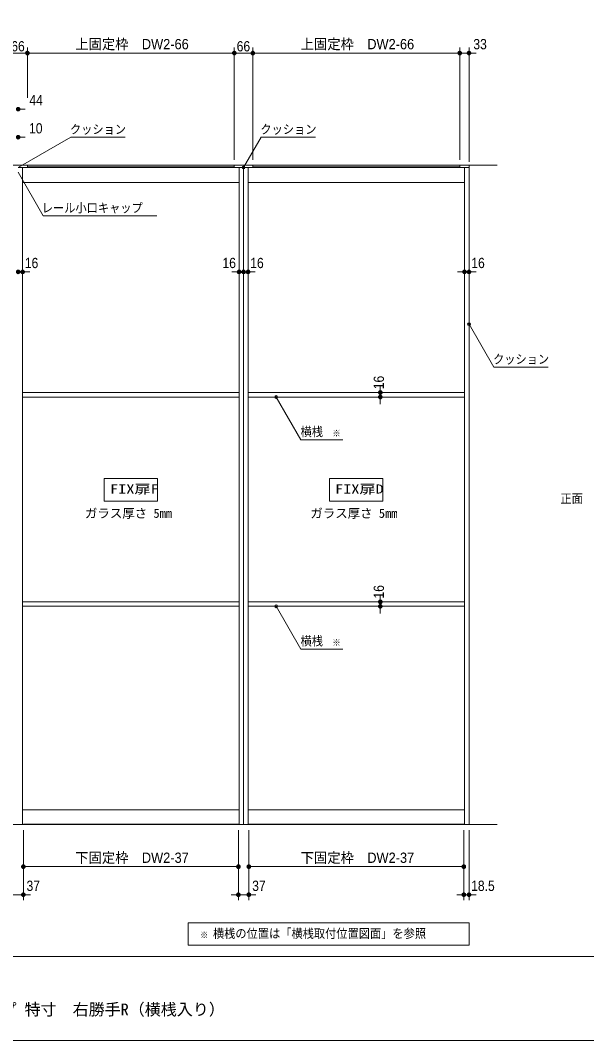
# Model space of a CAD drawing. Units: millimetres, scale not verified. Extents: x -6062 to 6062, y -3045 to 3045.
# Drawn here: x -3118 to -1101, y -2770 to 866 of the extents above; entities that cross this region are included whole.
import ezdxf
from ezdxf.enums import TextEntityAlignment as Align

# ---------------------------------------------------------------- set-up
doc = ezdxf.new("R2010")
doc.units = ezdxf.units.MM
doc.header["$LTSCALE"] = 20
doc.linetypes.add('DOUBLE_CHAIN1', pattern=[8.8, 5, -1, 0.6, -0.6, 0.6, -1])
for name, color, linetype, lineweight in [('0-0_1図面枠', 7, 'Continuous', 9), ('0-1_2寸法-3', 7, 'Continuous', 9), ('0-2_2寸法-1', 7, 'Continuous', 9), ('0-3_0', 7, 'Continuous', 9), ('0-4_3一般', 7, 'Continuous', 9), ('0-5_2寸法-2', 7, 'Continuous', 9)]:
    doc.layers.add(name, color=color, linetype=linetype, lineweight=lineweight)
doc.styles.add('ＭＳ ゴシック', font='')
doc.styles.add('ＭＳ Ｐゴシック', font='')
doc.styles.get('ＭＳ ゴシック').set_extended_font_data('MS Gothic')
doc.styles.get('ＭＳ Ｐゴシック').set_extended_font_data('MS PGothic')

# ---------------------------------------------------------------- blocks, each defined once
blk = doc.blocks.new('_Dot')
at = {"layer": '0-3_0'}
for p, q in [((-10, 0), (-20, 0)), ((9.78, 2), (-9.78, 2)), ((7.99, 6), (-7.99, 6)), ((9.16, -3.98), (-9.16, -3.98)), ((6, -7.98), (-6, -7.98))]:
    blk.add_line(p, q, dxfattribs=at)
for points in [[(10, 0), (9.92, 1.25), (9.69, 2.49), (9.3, 3.68), (8.76, 4.82), (8.09, 5.88), (7.29, 6.85), (6.37, 7.71), (5.36, 8.44), (4.26, 9.05), (3.09, 9.51), (1.87, 9.82), (0.63, 9.98), (-0.63, 9.98), (-1.87, 9.82), (-3.09, 9.51), (-4.26, 9.05), (-5.36, 8.44), (-6.37, 7.71), (-7.29, 6.85), (-8.09, 5.88), (-8.76, 4.82), (-9.3, 3.68), (-9.69, 2.49), (-9.92, 1.25), (-10, 0), (0, 0)], [(-10, 0), (-9.92, -1.25), (-9.69, -2.49), (-9.3, -3.68), (-8.76, -4.82), (-8.09, -5.88), (-7.29, -6.85), (-6.37, -7.71), (-5.36, -8.44), (-4.26, -9.05), (-3.09, -9.51), (-1.87, -9.82), (-0.63, -9.98), (0.63, -9.98), (1.87, -9.82), (3.09, -9.51), (4.26, -9.05), (5.36, -8.44), (6.37, -7.71), (7.29, -6.85), (8.09, -5.88), (8.76, -4.82), (9.3, -3.68), (9.69, -2.49), (9.92, -1.25), (10, 0), (0, 0)]]:
    blk.add_lwpolyline(points, close=True, dxfattribs=at)
blk = doc.blocks.new('グループ-68')
at = {"layer": '0-4_3一般'}
for p, q in [((-60560, 7000), (7360, 7000)), ((-58560, 7000), (-58560, -40000)), ((5360, 7000), (5360, -40000)), ((-60560, -40000), (7360, -40000))]:
    blk.add_line(p, q, dxfattribs=at)
blk = doc.blocks.new('グループ-69')
at = {"layer": '0-4_3一般'}
for p, q in [((-26440, -40000), (-26440, 6840)), ((-26100, 6880), (-26100, 7000)), ((-26100, 7000), (-11360, 7000)), ((-11360, 6880), (-26100, 6880)), ((-11360, 7000), (-11360, 6880)), ((-11020, 6840), (-11020, -40000)), ((-10700, -40000), (-10700, 6840)), ((-10700, 6840), (5360, 6840)), ((-10380, -40000), (-10380, 6840)), ((5040, 6840), (5040, -40000)), ((5360, 6840), (5360, -40000)), ((-26440, 5780), (-11020, 5780)), ((-10380, 5780), (5040, 5780)), ((-26440, -9200), (-11020, -9200)), ((-10380, -9200), (5040, -9200)), ((-11020, -9520), (-26440, -9520)), ((5040, -9520), (-10380, -9520)), ((-26440, -24120), (-11020, -24120)), ((-11020, -24440), (-26440, -24440)), ((-10380, -24120), (5040, -24120)), ((5040, -24440), (-10380, -24440)), ((-26440, -38940), (-11020, -38940)), ((-10380, -38940), (5040, -38940)), ((-26760, -40000), (-10700, -40000)), ((-26390, -39970), (-26390, -40000)), ((-11070, -39970), (-26390, -39970)), ((-26390, -40000), (-11070, -40000)), ((-11070, -40000), (-11070, -39970)), ((-10700, -40000), (5360, -40000))]:
    blk.add_line(p, q, dxfattribs=at)
at = {"layer": '0-4_3一般', "linetype": 'DOUBLE_CHAIN1'}
for p, q in [((-26440, -9520), (-26440, -9200)), ((-11020, -9200), (-11020, -9520)), ((-10380, -9520), (-10380, -9200)), ((5040, -9200), (5040, -9520)), ((-26440, -24440), (-26440, -24120)), ((-11020, -24120), (-11020, -24440)), ((-10380, -24440), (-10380, -24120)), ((5040, -24120), (5040, -24440))]:
    blk.add_line(p, q, dxfattribs=at)
at = {"layer": '0-4_3一般'}
blk.add_lwpolyline([(-26760, 6840), (-10700, 6840), (-10700, -40000)], dxfattribs=at)
for points in [[(-10040, 7000), (4700, 7000), (4700, 6880), (-10040, 6880)], [(4990, -39970), (-10330, -39970), (-10330, -40000), (4990, -40000)]]:
    blk.add_lwpolyline(points, close=True, dxfattribs=at)
blk.add_blockref('グループ-68', (0, 0), dxfattribs=at)
blk = doc.blocks.new('グループ-82')
at = {"layer": '0-0_1図面枠'}
blk.add_line((-80000, -49400), (80000, -49400), dxfattribs=at)
blk.add_lwpolyline([(-80000, 55400), (80000, 55400), (80000, -55400), (-80000, -55400)], close=True, dxfattribs=at)
blk = doc.blocks.new('図面枠')
at = {"layer": '0-0_1図面枠'}
blk.add_blockref('グループ-82', (0, 0), dxfattribs=at)

msp = doc.modelspace()

# ---------------------------------------------------------------- linework, layer by layer
at = {"layer": '0-1_2寸法-3'}
for p, q in [((-2317.6, 342.99), (-2327.4, 342.99)), ((-2318.5, 338.99), (-2326.5, 338.99)), ((-2322.31, 346.99), (-2322.69, 346.99)), ((-2322.31, 346.99), (-2322.69, 346.99)), ((-1514.61, -215.62), (-1524.39, -215.62)), ((-1519.33, -211.62), (-1519.67, -211.62)), ((-1519.33, -211.62), (-1519.67, -211.62)), ((-1515.5, -219.62), (-1523.5, -219.62)), ((-2206.33, -471.01), (-2206.67, -471.01)), ((-2206.33, -471.01), (-2206.67, -471.01)), ((-2201.61, -475.01), (-2211.39, -475.01)), ((-2202.5, -479.01), (-2210.5, -479.01)), ((-2201.61, -1221.01), (-2211.39, -1221.01)), ((-2202.5, -1225.01), (-2210.5, -1225.01)), ((-2206.33, -1217.01), (-2206.67, -1217.01)), ((-2206.33, -1217.01), (-2206.67, -1217.01))]:
    msp.add_line(p, q, dxfattribs=at)
for points in [[(-3125.5, 342), (-2938.44, 450), (-2744.36, 450)], [(-2322.5, 342), (-2260.15, 450), (-2066.06, 450)], [(-2631.21, 170), (-3035.97, 170), (-3125.5, 325.08)], [(-1237.18, -369.45), (-1431.26, -369.45), (-1519.5, -216.61)], [(-1969.16, -628.84), (-2118.26, -628.84), (-2206.5, -476)], [(-1969.16, -1374.84), (-2118.26, -1374.84), (-2206.5, -1222)]]:
    msp.add_lwpolyline(points, dxfattribs=at)
for points in [[(-2819, -767), (-2629, -767), (-2629, -847), (-2819, -847)], [(-2016, -767), (-1826, -767), (-1826, -847), (-2016, -847)], [(-2519.5, -2350), (-1519.5, -2350), (-1519.5, -2430), (-2519.5, -2430)]]:
    msp.add_lwpolyline(points, close=True, dxfattribs=at)
for centre in [(-2322.5, 342), (-2322.5, 342), (-1519.5, -216.61), (-1519.5, -216.61), (-2206.5, -476), (-2206.5, -476), (-2206.5, -1222), (-2206.5, -1222)]:
    msp.add_circle(centre, 5.01, dxfattribs=at)
at = {"layer": '0-2_2寸法-1'}
for p, q in [((-3092.5, 590), (-3092.5, 770)), ((-3092.5, 590), (-3092.5, 770)), ((-2355.5, 370), (-2355.5, 770)), ((-2355.5, 370), (-2355.5, 770)), ((-2289.5, 370), (-2289.5, 770)), ((-2289.5, 370), (-2289.5, 770)), ((-1552.5, 370), (-1552.5, 770)), ((-3105.21, 750), (-3145.79, 750)), ((-2368.21, 750), (-3079.79, 750)), ((-2302.21, 750), (-2342.79, 750)), ((-1565.21, 750), (-2276.79, 750)), ((-3107, -2020), (-3107, -2170)), ((-2341, -2020), (-2341, -2170)), ((-2304, -2020), (-2304, -2170)), ((-1538, -2020), (-1538, -2170)), ((-2353.71, -2150), (-3094.29, -2150)), ((-1550.71, -2150), (-2291.29, -2150))]:
    msp.add_line(p, q, dxfattribs=at)
at = {"layer": '0-5_2寸法-2'}
for p, q in [((-1552.5, 370), (-1552.5, 770)), ((-1519.5, 362), (-1519.5, 770)), ((-1565.21, 750), (-1577.92, 750)), ((-1552.5, 750), (-1519.5, 750)), ((-1506.79, 750), (-1494.08, 750)), ((-3112.79, 550), (-3100.08, 550)), ((-3112.79, 450), (-3100.08, 450)), ((-3109.5, -30), (-3125.5, -30)), ((-3112.79, -30), (-3100.08, -30)), ((-3109.5, -10), (-3109.3, -10)), ((-3096.79, -30), (-3084.08, -30)), ((-2351.21, -30), (-2363.92, -30)), ((-2335.21, -30), (-2347.92, -30)), ((-2338.5, -10), (-2338.3, -10)), ((-2338.5, -30), (-2322.5, -30)), ((-2322.5, -11), (-2322.5, -10)), ((-2322.5, -11), (-2322.5, -10)), ((-2306.5, -30), (-2322.5, -30)), ((-2309.79, -30), (-2297.08, -30)), ((-2306.5, -10), (-2306.3, -10)), ((-2293.79, -30), (-2281.08, -30)), ((-1548.21, -30), (-1560.92, -30)), ((-1535.5, -10), (-1535.3, -10)), ((-1535.5, -30), (-1519.5, -30)), ((-1519.5, -11), (-1519.5, -10)), ((-1506.79, -30), (-1494.08, -30)), ((-1835.5, -447.29), (-1835.5, -434.58)), ((-1835.5, -460), (-1835.5, -476)), ((-1815.5, -460), (-1815.3, -460)), ((-1835.5, -488.71), (-1835.5, -501.42)), ((-1815.5, -476), (-1815.3, -476)), ((-1835.5, -1193.29), (-1835.5, -1180.58)), ((-1835.5, -1206), (-1835.5, -1222)), ((-1835.5, -1234.71), (-1835.5, -1247.42)), ((-1815.5, -1206), (-1815.3, -1206)), ((-1815.5, -1222), (-1815.3, -1222)), ((-3107, -2020), (-3107, -2270)), ((-2341, -2020), (-2341, -2270)), ((-2304, -2020), (-2304, -2270)), ((-1538, -2020), (-1538, -2270)), ((-1519.5, -2020), (-1519.5, -2270)), ((-3144, -2250), (-3107, -2250)), ((-3094.29, -2250), (-3081.58, -2250)), ((-2353.71, -2250), (-2366.42, -2250)), ((-2304, -2250), (-2341, -2250)), ((-2291.29, -2250), (-2278.58, -2250)), ((-1550.71, -2250), (-1563.42, -2250)), ((-1538, -2250), (-1519.5, -2250)), ((-1506.79, -2250), (-1494.08, -2250))]:
    msp.add_line(p, q, dxfattribs=at)

# ---------------------------------------------------------------- block references
at = {"layer": '0-0_1図面枠', "xscale": 0.05, "yscale": 0.05}
msp.add_blockref('図面枠', (-1787.5, 0), dxfattribs=at)
at = {"layer": '0-2_2寸法-1', "xscale": 0.6356201, "yscale": 0.6356201}
for p in [(-3092.5, 750), (-2355.5, 750), (-2289.5, 750), (-1552.5, 750), (-2341, -2150), (-1538, -2150)]:
    msp.add_blockref('_Dot', p, dxfattribs=at)
at = {"layer": '0-2_2寸法-1', "xscale": 0.6356201, "yscale": 0.6356201, "rotation": 180}
for p in [(-3092.5, 750), (-2355.5, 750), (-2289.5, 750), (-3107, -2150), (-2304, -2150)]:
    msp.add_blockref('_Dot', p, dxfattribs=at)
at = {"layer": '0-4_3一般', "xscale": 0.05, "yscale": 0.05}
msp.add_blockref('グループ-69', (-1787.5, 0), dxfattribs=at)
at = {"layer": '0-5_2寸法-2', "xscale": 0.6356201, "yscale": 0.6356201}
for p in [(-1552.5, 750), (-2338.5, -30), (-2322.5, -30), (-1535.5, -30), (-2341, -2250), (-1538, -2250)]:
    msp.add_blockref('_Dot', p, dxfattribs=at)
for p, rotation in [((-1519.5, 750), 180), ((-3125.5, 550), 180), ((-3125.5, 450), 180), ((-3125.5, -30), 180), ((-3109.5, -30), 180), ((-2322.5, -30), 180), ((-2306.5, -30), 180), ((-1519.5, -30), 180), ((-1835.5, -460), 270), ((-1835.5, -476), 90), ((-1835.5, -1206), 270), ((-1835.5, -1222), 90), ((-3107, -2250), 180), ((-2304, -2250), 180), ((-1519.5, -2250), 180)]:
    msp.add_blockref('_Dot', p, dxfattribs=dict(at, rotation=rotation))

# ---------------------------------------------------------------- texts
at = {"layer": '0-0_1図面枠', "style": 'ＭＳ ゴシック'}
msp.add_text('1枚引き込み＋FIX3連タイプ 特寸\u3000右勝手R（横桟入り）', height=41.84, dxfattribs=at).set_placement((-3844.15, -2692.37), align=Align.BOTTOM_LEFT)
at = {"layer": '0-1_2寸法-3', "style": 'ＭＳ ゴシック'}
for s, height, width, p in [('クッション', 32.55, 0.9, (-2940.94, 452.39)), ('クッション', 32.55, 0.9, (-2262.65, 452.39)), ('レール小口キャップ', 32.55, 0.9, (-3041.34, 172.19)), ('クッション', 32.55, 0.9, (-1433.76, -367.05)), ('横桟', 32.55, 0.9, (-2119.61, -625.66)), ('※', 23.31, 0.9, (-2006.26, -623.88)), ('FIX扉F', 32.55, 1.3, (-2797.89, -829.87)), ('FIX扉D', 32.55, 1.3, (-1996.33, -829.87)), ('正面', 32.55, 0.9, (-1193.76, -863.78)), ('横桟', 32.55, 0.9, (-2119.61, -1371.66)), ('※', 23.31, 0.9, (-2006.26, -1369.88)), ('※', 23.31, 0.9, (-2477.52, -2412.25)), ('横桟の位置は「横桟取付位置図面」を参照', 32.55, 0.9, (-2431.68, -2414.03))]:
    msp.add_text(s, height=height, dxfattribs=dict(at, width=width)).set_placement(p, align=Align.BOTTOM_LEFT)
for p in [(-2887.79, -916.45), (-2084.79, -916.45)]:
    msp.add_text('ガラス厚さ 5mm', height=32.55, dxfattribs=at).set_placement(p, align=Align.BOTTOM_LEFT)
at = {"layer": '0-2_2寸法-1', "style": 'ＭＳ Ｐゴシック'}
for s, width, p in [('上固定枠\u3000DW2-66', 0.95, (-2922.37, 752.53)), ('上固定枠\u3000DW2-66', 0.95, (-2119.37, 752.53)), ('66', 0.9, (-3150.09, 744.94)), ('66', 0.9, (-2347.09, 744.94)), ('下固定枠\u3000DW2-37', 0.95, (-2922.37, -2147.47)), ('下固定枠\u3000DW2-37', 0.95, (-2119.37, -2147.47))]:
    msp.add_text(s, height=36.66, dxfattribs=dict(at, width=width)).set_placement(p, align=Align.BOTTOM_LEFT)
at = {"layer": '0-5_2寸法-2', "style": 'ＭＳ Ｐゴシック', "width": 0.9}
for s, height, p in [('33', 36.66, (-1504.09, 752.48)), ('44', 36.66, (-3085.81, 552.48)), ('10', 36.66, (-3086.82, 452.48)), ('16', 36.66, (-3101.82, -27.52)), ('16', 36.66, (-2397.83, -27.52)), ('16', 36.66, (-2298.82, -27.52)), ('16', 36.66, (-1511.33, -27.52)), ('37', 36.66, (-3095.8, -2247.52)), ('37', 36.66, (-2291.8, -2247.52)), ('18.5', 36.69, (-1511.96, -2247.52))]:
    msp.add_text(s, height=height, dxfattribs=at).set_placement(p, align=Align.BOTTOM_LEFT)
for p in [(-1811.53, -448.33), (-1811.53, -1194.33)]:
    msp.add_text('16', height=36.66, rotation=90, dxfattribs=at).set_placement(p, align=Align.BOTTOM_LEFT)

doc.saveas('drawing.dxf')
